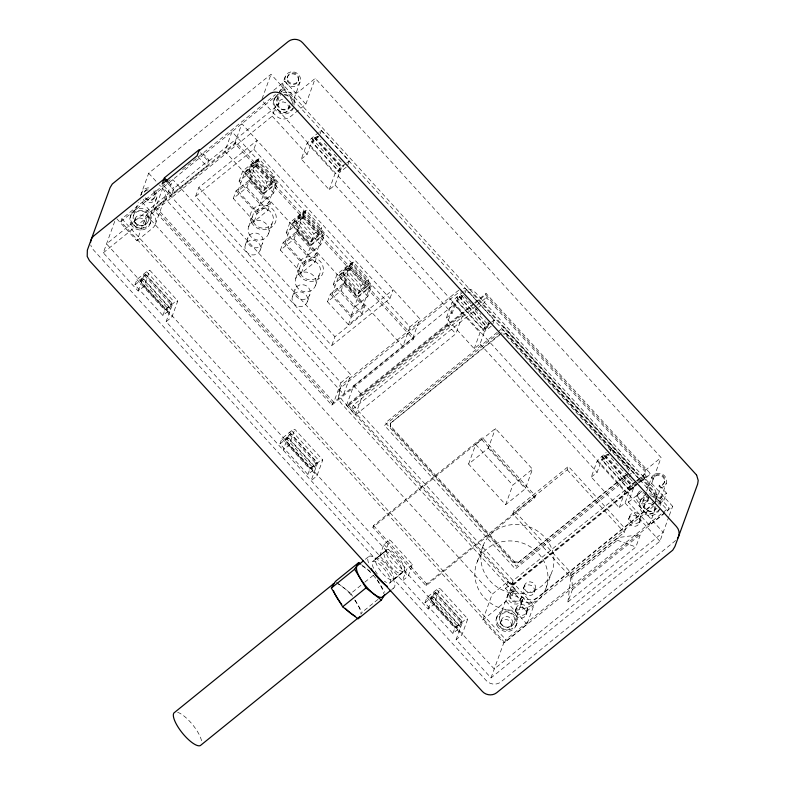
<?xml version="1.0" encoding="UTF-8"?>
<svg xmlns="http://www.w3.org/2000/svg" width="785" height="785" viewBox="0 0 785 785"><rect width="100%" height="100%" fill="white"/><g stroke="black" fill="none" stroke-linecap="round" stroke-linejoin="round"><path stroke-width="0.59" stroke-dasharray="3.92 2.94" d="M628.491 473.463L517.815 562.992L514.126 562.659L390.243 426.814L390.439 423.331L501.438 332.909L505.128 333.252L629.011 469.087L628.873 471.412M390.243 426.814L390.763 422.448M140.181 281.54L141.006 279.136L145.382 274.662L171.552 303.363L169.933 307.808L166.351 310.242L140.181 281.54L143.763 279.107L145.382 274.662M166.351 310.242L167.185 307.838L171.552 303.363M285.181 440.522L286.005 438.128L290.381 433.644L316.551 462.345L314.932 466.79L311.351 469.224L285.181 440.522L288.762 438.099L290.381 433.644M311.351 469.224L312.185 466.82L316.551 462.345M430.18 599.514L431.004 597.11L435.381 592.636L461.551 621.327L459.932 625.782L456.35 628.206L430.18 599.514L433.762 597.081L435.381 592.636M456.35 628.206L457.184 625.802L461.551 621.327M567.898 601.987L570.764 577.937L571.735 575.268L618.335 537.568L640.393 534.556L635.86 547.008L567.898 601.987L572.432 589.535L571.735 575.268M668.928 516.51L659.93 541.238L491.008 677.906L456.105 639.638L461.933 634.928L467.762 618.914L439.845 588.299L434.017 604.313L428.188 609.032L166.106 321.673L171.935 316.954L177.763 300.94L149.847 270.325L144.018 286.348L138.189 291.058L103.296 252.799L114.767 221.272M664.983 512.86L504.735 642.503L120.861 221.606L121.891 218.76L170.257 179.637M130.33 216.65L130.977 214.864M140.525 195.661L148.689 173.23L271.021 74.261L284.975 89.569A10.519 9.812 20 0 0 299.723 90.942L315.256 78.372L661.088 457.567L651.697 483.374L644.24 489.398M133.46 215.738L138.268 202.52M141.084 194.808L141.879 192.6M134.127 221.429L135.167 218.583M116.808 218.76L136.943 240.838L146.334 215.031L161.867 202.471A10.519 9.812 20 0 0 162.652 188.528L159.365 184.926M154.792 197.133L155.116 196.25M145.048 225.266L146.079 222.42M148.355 220.968L156.774 197.83M153.86 209.978L154.508 208.202L236.059 142.222L414.038 337.364L413.391 339.149L331.839 405.119L153.86 209.978L235.412 144.008L236.059 142.222M150.19 223.617L150.838 221.841M155.42 224.108L164.811 198.301M134.961 284.886L142.723 278.596L170.639 309.212L162.878 315.491L134.961 284.886L136.904 279.548L146.609 271.688L149.847 270.325M163.761 185.78L171.758 194.552L174.025 188.321L208.967 160.052L200.97 151.279M138.189 291.058L144.666 273.259L172.582 303.873L166.106 321.673M195.602 196.417L198.84 187.517L257.097 140.387L253.849 149.287L195.602 196.417L331.702 345.635L389.959 298.516L393.197 289.616L334.94 336.745L331.702 345.635M171.758 194.552L206.7 166.273L208.967 160.052M162.878 315.491L164.821 310.153L174.525 302.303L177.763 300.94M262.033 98.949L271.021 74.261M239.082 181.188L242.81 170.953L256.401 159.954L277.34 182.915L273.612 193.149L260.021 204.149L239.082 181.188L252.672 170.188L256.401 159.954M233.292 198.458L236.079 190.804L249.669 179.814L270.609 202.775L267.822 210.419L254.232 221.419L233.292 198.458L246.882 187.468L249.669 179.814M237.924 190.981L244.881 171.846L256.538 162.426L275.731 183.464L268.764 202.599L257.117 212.029L237.924 190.981L249.571 181.551L257.176 160.768L247.461 168.628L246.49 171.297L263.937 190.431L273.651 182.571L274.622 179.902L264.918 187.762L247.461 168.628M273.7 100.657L274.348 98.881M248.57 172.19L251.161 165.066L258.932 158.786L274.632 176.007L272.042 183.121L264.27 189.411L248.57 172.19L256.342 165.91L258.932 158.786M276.83 99.754L278.842 94.239M279.244 93.14L285.259 76.616M103.296 252.799L272.218 116.131L284.926 81.218L305.865 104.179L290.332 116.749A10.519 9.812 20 0 1 275.584 115.375L262.445 100.971M287.241 77.313L287.565 76.42M277.498 105.445L278.538 102.59M281.118 91.963L283.964 89.657L284.994 86.811L668.869 507.709L667.829 510.554L665.935 512.095M298.163 81.149L298.486 80.256M288.419 109.272L289.459 106.426M291.726 104.984L300.145 81.846M248.619 226.786L252.986 214.776M263.937 190.431L266.861 182.287L274.632 176.007M257.117 212.029L264.074 192.894L275.731 183.464M245.312 244.94L247.903 237.816M254.232 221.419L257.019 213.765L270.609 202.775M305.865 104.179L315.256 78.372M260.198 250.16L262.789 243.046M268.47 233.763L272.846 221.753M301.293 159.11L307.121 154.4L313.598 136.6L341.514 167.205L335.038 185.005L329.209 189.715L301.293 159.11L307.121 143.096L311.655 138.17L317.905 133.107M338.855 171.15L340.474 166.695L343.879 164.889L342.643 167.774L338.855 171.15L312.685 142.448L314.304 138.003L317.699 136.197L320.977 139.779M317.699 136.197L316.473 139.073L312.685 142.448M321.359 130.32L319.416 135.658L311.655 141.938L339.571 172.553L347.333 166.263L349.276 160.925L321.359 130.32L318.769 132.41M286.191 232.841L289.92 222.606L303.51 211.616L324.45 234.568L320.722 244.802L307.131 255.802L286.191 232.841L299.782 221.851L303.51 211.616M280.402 250.121L283.189 242.467L296.779 231.467L317.719 254.428L314.932 262.082L301.342 273.072L280.402 250.121L293.992 239.121L296.779 231.467M285.034 242.634L292 223.499L303.648 214.079L322.841 235.127L315.874 254.252L304.227 263.682L285.034 242.634L296.681 233.214L303.648 214.079M293.6 222.95L294.571 220.281L304.286 212.431L303.314 215.1L293.6 222.95L311.056 242.084L320.761 234.234L321.732 231.555L312.028 239.415L311.056 242.084M295.68 223.843L298.271 216.729L306.042 210.439L321.742 227.66L319.152 234.784L311.39 241.064L295.68 223.843L303.452 217.563L306.042 210.439M295.729 278.449L300.096 266.429M329.209 189.715L335.038 173.701L339.571 168.785L345.832 163.722M311.39 241.064L313.98 233.95L321.742 227.66M304.227 263.682L311.194 244.547L322.841 235.127M292.422 296.593L295.013 289.469M301.342 273.072L304.129 265.418L317.719 254.428M307.308 301.823L309.898 294.699M315.58 285.416L319.956 273.406M333.301 284.504L337.03 274.269L350.62 263.269L371.56 286.231L367.831 296.465L354.241 307.455L333.301 284.504L346.891 273.504L350.62 263.269M327.512 301.774L330.299 294.12L343.889 283.12L364.829 306.081L362.042 313.735L348.452 324.735L327.512 301.774L341.102 290.774L343.889 283.12M332.143 294.287L339.11 275.162L350.758 265.732L369.951 286.78L362.984 305.914L351.337 315.334L332.143 294.287L343.791 284.867L351.395 264.084L341.691 271.934L340.719 274.613L358.166 293.737L367.871 285.887L368.842 283.218L359.137 291.068L341.691 271.934M279.96 443.868L287.722 437.588L315.639 468.194L307.877 474.483L279.96 443.868L281.903 438.53L291.608 430.671L294.846 429.316L322.763 459.922L316.944 475.916L311.115 480.626L317.582 462.856L289.665 432.25L283.199 450.011L289.027 445.301L294.846 429.316M342.79 275.506L345.38 268.382L353.152 262.102L368.852 279.313L366.261 286.437L358.5 292.717L342.79 275.506L350.561 269.216L353.152 262.102M358.166 293.737L361.09 285.603L368.852 279.313M351.337 315.334L358.303 296.2L369.951 286.78M348.452 324.735L351.238 317.081L364.829 306.081M331.839 405.119L332.487 403.343L414.038 337.364M340.935 382.697L333.802 402.273L155.832 207.132L162.956 187.556L340.935 382.697L350.797 374.72L172.818 179.569L165.694 199.155L343.673 394.296L350.797 374.72M307.877 474.483L309.82 469.136L319.524 461.286L322.763 459.922M338.973 391.47L340.072 388.438M346.528 405.354L353.652 385.769L454.083 304.531L462.944 314.245L455.82 333.821L355.399 415.069L346.528 405.354L446.95 324.107L454.083 304.531M473.738 303.442L348.265 404.942L347.784 406.277L474.199 304.011M475.916 306.013L353.221 405.276L351.405 410.261L477.908 307.916M355.399 415.069L362.523 395.493L462.944 314.245M409.976 326.835L402.852 346.421L224.873 151.269L231.997 131.694L409.976 326.835L419.838 318.857L241.868 123.716L234.735 143.292L413.391 339.149M412.714 338.433L419.838 318.857M486.514 326.197L480.037 343.997L474.209 348.707L446.292 318.092L452.121 302.078L456.654 297.152L462.905 292.089M372.865 527.363L373.513 525.587L482.245 437.618L535.468 495.973L534.82 497.749L426.088 585.718L372.865 527.363L481.597 439.394L482.245 437.618M446.292 318.092L452.121 313.382L458.597 295.582L487.485 327.198L483.854 330.132L457.684 301.43L459.303 296.985L462.865 294.738M462.483 295.768L461.305 298.506L457.684 301.43M466.359 289.302L464.416 294.64L456.654 300.92L484.571 331.535L492.332 325.255L494.275 319.907L466.359 289.302L463.768 291.392M379.724 555.937L383.934 544.368L389.752 539.648L412.439 564.523L408.229 576.092L402.401 580.802L406.61 569.233L412.439 564.523M372.963 561.314L385.543 551.217L389.752 539.648M475.151 303.245L485.601 294.787L486.092 293.453L650.215 473.404L649.725 474.739L640.246 482.402M638.794 482.51L644.505 477.898L646.31 472.913L486.376 297.554L484.571 302.539L478.86 307.151M474.209 348.707L480.037 332.683L484.571 327.767L490.831 322.704M483.854 330.132L485.473 325.687L489.035 323.43L485.768 319.848M489.035 323.43L487.485 327.198M629.011 469.087L628.687 469.979L504.804 334.135L505.128 333.252M468.586 464.063L475.71 444.487L495.433 428.531L532.495 469.165L525.371 488.741L505.648 504.706L468.586 464.063L488.309 448.107L495.433 428.531M426.088 585.718L426.736 583.932L535.468 495.973M424.96 602.851L432.721 596.571L460.638 627.186L452.876 633.466L424.96 602.851L426.903 597.513L436.607 589.663L439.845 588.299M428.188 609.032L434.664 591.233L462.581 621.838L456.105 639.638M477.29 561.707L483.285 545.241M452.876 633.466L454.819 628.128L464.524 620.268L467.762 618.914M505.648 504.706L512.772 485.13L532.495 469.165M512.831 513.792L514.067 510.417L568.428 466.427L625.488 528.992L624.261 532.377L569.89 576.357L512.831 513.792L567.202 469.813L568.428 466.427M491.008 677.906L503.715 642.993L482.775 620.032L492.166 594.225L508.111 581.332L516.383 590.398L516.059 591.291A5.789 5.397 20 0 0 509.74 596.06A5.789 5.397 20 0 0 515.254 602.105A5.789 5.397 20 0 0 521.211 596.943L521.534 596.06L529.041 604.283L526.45 611.407L520.759 605.166A7.889 7.359 20 0 0 511.977 595.53L505.52 588.446L508.111 581.332M514.126 562.659L514.45 561.766L390.567 425.931M496.473 618.109L497.121 616.333M517.815 562.992L628.814 472.57M635.85 481.382L513.154 580.645L511.339 585.62L637.842 483.285M482.775 620.032L506.07 601.182L512.88 582.49L533.81 605.451L527.01 624.144L503.715 642.993M637.852 483.403L512.389 584.904L511.908 586.238L636.458 485.473M510.201 594.304L510.525 593.411M500.271 622.888L501.311 620.042M511.977 595.53L514.244 589.299L516.059 591.291M515.245 610.779L516.275 607.933M523.399 588.357L524.508 585.335M504.735 642.503L505.766 639.657L668.869 507.709M521.024 598.298L521.348 597.405M511.192 626.724L512.222 623.879M514.499 622.427L523.036 598.935L521.211 596.943M520.759 605.166L523.036 598.935A7.889 7.359 20 0 1 514.509 603.999A7.889 7.359 20 0 1 507.64 596.472A7.889 7.359 20 0 1 514.244 589.299M516.334 625.086L516.981 623.3M526.166 614.616L527.196 611.77M534.32 592.194L535.429 589.162M545.506 589.466A36.826 34.354 20 0 0 505.717 541.14A36.826 34.354 20 0 0 482.971 596.139A36.826 34.354 20 0 0 545.506 589.466L551.502 573.001A36.826 34.354 20 0 0 511.712 524.684A36.826 34.354 20 0 0 488.967 579.683A36.826 34.354 20 0 0 551.502 573.001M591.291 477.074L597.11 472.364L603.596 454.574L631.513 485.179L625.037 502.979L619.208 507.689L591.291 477.074L597.12 461.06L606.177 452.474M602.684 460.422L604.303 455.967L607.698 454.162L633.878 482.863L632.641 485.738L628.854 489.114L602.684 460.422L606.471 457.047L607.698 454.162M610.19 451.493L611.358 448.284L639.275 478.899L638.107 482.098M569.89 576.357L571.127 572.971L514.067 510.417M619.208 507.689L625.037 491.675L629.57 486.749L635.83 481.686M628.854 489.114L630.473 484.669L633.878 482.863M651.697 483.374L672.637 506.325L649.342 525.175L628.402 502.223L635.202 483.531L637.616 486.18M570.764 577.937L617.363 540.237L618.335 537.568M637.783 481.44L642.944 477.26L645.535 470.146L661.088 457.567M628.677 519.013L629.707 516.167M636.831 496.591L637.94 493.559M639.844 502.115L640.491 500.339M642.974 501.213L646.3 492.097M646.712 490.959L651.471 477.888A7.889 7.359 20 0 1 664.669 475.975A7.889 7.359 20 0 1 660.666 487.985L658.399 494.207L663.884 500.222L658.723 504.402M643.641 506.904L644.681 504.058M639.598 522.849L640.629 520.004M647.753 500.418L648.861 497.396A5.789 5.397 20 0 1 639.667 499.456A5.789 5.397 20 0 1 640.795 490.517M660.666 487.985L658.988 486.131L659.312 485.248A5.789 5.397 20 0 0 664.915 480.194A5.789 5.397 20 0 0 659.626 474.395A5.789 5.397 20 0 0 653.473 478.85L649.725 474.739M664.365 482.432L664.689 481.539M649.342 525.175L656.142 506.492M658.674 504.225L666.318 483.207M663.884 500.222L666.475 493.108L659.312 485.248M669.34 515.372L672.637 506.325M499.603 617.196L508.268 593.46M378.027 599.377L362.179 612.192L360.953 614.194A21.048 6.604 51 0 0 354.859 599.926M273.739 90.265L284.926 81.218M182.581 169.668L275.515 94.485M279.303 91.413L284.994 86.811M120.861 221.606L280.166 92.728M136.943 240.838L152.476 228.268A10.519 9.812 20 0 0 153.261 214.334L140.123 199.93M246.49 171.297L256.204 163.447L273.651 182.571M277.34 182.915L263.74 193.915L242.81 170.953M346.695 163.025L349.276 160.925M324.45 234.568L310.86 245.568L289.92 222.606M340.719 274.613L350.424 266.753L367.871 285.887M371.56 286.231L357.97 297.221L337.03 274.269M474.68 302.676L486.092 293.453M476.868 305.247L486.376 297.554M491.685 322.007L494.275 319.907M497.268 332.33L385.455 422.781L516.324 566.27L628.128 475.818M498.21 331.564L503.901 326.962L634.761 470.45L629.079 475.053M390.439 423.331L501.115 333.802M365.319 559.303L369.068 556.271M376.182 558.341L386.858 549.696M336.373 582.117L350.866 593.46L363.916 582.902M364.848 582.146L373.238 575.366M392.981 579.997A13.728 4.308 51 0 0 383.963 562.109A13.728 4.308 51 0 0 376.977 565.298A13.728 4.308 51 0 0 392.981 579.997L403.657 571.352A13.728 4.308 51 0 0 394.649 553.474A13.728 4.308 51 0 0 387.653 556.663A13.728 4.308 51 0 0 403.657 571.352M389.684 583.019L401.527 573.433A13.728 4.308 51 0 0 392.441 555.515A13.728 4.308 51 0 0 385.533 558.812A13.728 4.308 51 0 0 401.527 573.433M391.695 589.584L393.579 588.063M609.631 449.677L611.358 448.284M609.415 453.622L601.653 459.912L629.57 490.517L637.332 484.237M630.954 475.425L515.353 568.939L384.483 425.45L502.93 329.631L633.789 473.12L631.896 474.65M636.802 480.606L646.31 472.913M636.684 480.989L639.275 478.899M505.52 588.446L512.88 582.49M638.804 482.628L650.215 473.404M628.402 502.223L643.308 490.154M529.041 604.283L653.208 503.842M654.16 503.067L666.475 493.108M526.45 611.407L533.81 605.451M572.432 589.535L640.393 534.556M675.679 540.512L500.928 681.88A10.519 9.812 20 0 1 486.18 680.516L393.736 579.153L404.412 570.509L494.246 669.006L663.168 532.338L275.457 107.231L208.467 161.425L200.469 152.663M502.959 333.968L504.804 334.135M514.45 561.766L518.139 562.109M617.363 540.237L635.86 547.008M361.64 564.808L371.276 572.343M485.601 294.787L645.535 470.146M651.471 477.888L653.149 479.733A5.789 5.397 20 0 1 659.302 475.288A5.789 5.397 20 0 1 664.581 481.077A5.789 5.397 20 0 1 658.988 486.131M642.944 477.26L649.195 484.119A7.889 7.359 20 0 0 650.755 491.636A7.889 7.359 20 0 0 658.399 494.207M283.964 89.657L667.829 510.554M464.504 296.524L467.772 300.115M468.586 301.008L471.039 303.697M475.131 308.181L480.862 314.461M643.258 492.362L645.672 495.011M646.477 495.894L648.891 498.544M652.109 502.076L653.719 503.842M324.244 143.37L330.789 150.543M334.057 154.125L343.055 163.996M461.246 295.415L487.416 324.117M315.276 137.218L341.446 165.91M605.274 455.182L631.444 483.884M314.304 138.003L340.474 166.695M459.303 296.985L485.473 325.687M604.303 455.967L630.473 484.669M311.655 138.17L339.571 168.785M456.654 297.152L484.571 327.767M601.653 456.144L629.57 486.749M307.121 143.096L335.038 173.701M452.121 302.078L480.037 332.683M597.12 461.06L625.037 491.675M272.218 116.131L307.121 154.4M335.038 185.005L452.121 313.382M480.037 343.997L597.11 472.364M625.037 502.979L659.93 541.238M446.95 324.107L455.82 333.821M567.202 469.813L624.261 532.377M253.849 149.287L389.959 298.516M303.314 215.1L320.761 234.234M256.342 165.91L272.042 183.121M303.452 217.563L319.152 234.784M350.561 269.216L366.261 286.437M251.161 165.066L266.861 182.287M298.271 216.729L313.98 233.95M345.38 268.382L361.09 285.603M252.672 170.188L273.612 193.149M299.782 221.851L320.722 244.802M346.891 273.504L367.831 296.465M294.571 220.281L312.028 239.415M244.881 171.846L264.074 192.894M292 223.499L311.194 244.547M339.11 275.162L358.303 296.2M249.571 181.551L268.764 202.599M296.681 233.214L315.874 254.252M343.791 284.867L362.984 305.914M481.597 439.394L534.82 497.749M488.309 448.107L525.371 488.741M246.882 187.468L267.822 210.419M293.992 239.121L314.932 262.082M341.102 290.774L362.042 313.735M475.71 444.487L512.772 485.13M236.079 190.804L257.019 213.765M283.189 242.467L304.129 265.418M330.299 294.12L351.238 317.081M197.908 156.627L206.7 166.273M198.84 187.517L334.94 336.745M168.422 182.189L174.025 188.321M353.652 385.769L362.523 395.493M167.117 182.689L173.524 189.705L106.534 243.899L386.2 550.54L375.524 559.175L93.238 249.669A10.519 9.812 20 0 1 90.785 244.999M148.689 173.23L158.55 184.033M353.221 405.276L513.154 580.645M348.265 404.942L512.389 584.904M154.508 208.202L332.487 403.343M506.07 601.182L527.01 624.144M146.334 215.031L492.166 594.225M121.891 218.76L505.766 639.657M146.609 271.688L174.525 302.303M291.608 430.671L319.524 461.286M436.607 589.663L464.524 620.268M373.513 525.587L426.736 583.932M144.411 275.447L170.581 304.148M289.41 434.429L315.58 463.13M434.409 593.421L460.579 622.112M143.763 279.107L169.933 307.808M288.762 438.099L314.932 466.79M433.762 597.081L459.932 625.782M383.934 544.368L406.61 569.233M141.006 279.136L167.185 307.838M286.005 438.128L312.185 466.82M431.004 597.11L457.184 625.802M144.018 286.348L171.935 316.954M289.027 445.301L316.944 475.916M434.017 604.313L461.933 634.928M385.543 551.217L408.229 576.092M136.904 279.548L164.821 310.153M281.903 438.53L309.82 469.136M426.903 597.513L454.819 628.128M377.31 579.811L384.856 592.302M350.866 593.46L352.563 596.266M354.82 600.005L362.179 612.192M521.534 596.06A5.789 5.397 20 0 1 515.578 601.222A5.789 5.397 20 0 1 510.064 595.167A5.789 5.397 20 0 1 516.383 590.398M659.174 509.593A10.519 9.812 20 0 1 642.66 510.113A10.519 9.812 20 0 1 645.692 494.805M649.156 493.951A10.519 9.812 20 0 1 660.597 506.492M659.704 509.092A10.519 9.812 20 0 1 642.012 511.889A10.519 9.812 20 0 1 647.615 495.835M650.333 495.747A10.519 9.812 20 0 1 660.214 505.717M656.986 508.15A7.889 7.359 20 0 1 644.603 508.543A7.889 7.359 20 0 1 646.879 497.062M652.855 496.876A7.889 7.359 20 0 1 658.085 502.616M293.561 107.633A10.519 9.812 20 0 1 276.84 111.372A10.519 9.812 20 0 1 278.901 95.122M284.19 94.288A10.519 9.812 20 0 1 294.061 105.112M293.031 108.134A10.519 9.812 20 0 1 277.488 109.596A10.519 9.812 20 0 1 277.301 94.71M283.012 92.493A10.519 9.812 20 0 1 294.453 105.033M290.842 106.691A7.889 7.359 20 0 1 278.459 107.074A7.889 7.359 20 0 1 280.736 95.603M284.7 94.975A7.889 7.359 20 0 1 291.941 101.157M155.155 190.51A7.889 7.359 20 0 1 153.752 201.519A7.889 7.359 20 0 1 142.35 198.281M141.506 194.494A7.889 7.359 20 0 1 149.749 187.831M153.595 191.766A5.789 5.397 20 0 1 152.575 199.841A5.789 5.397 20 0 1 144.204 197.467M148.139 189.842A5.789 5.397 20 0 0 143.871 193.296L144.195 192.413A5.789 5.397 20 0 1 148.463 188.959M153.919 190.873A5.789 5.397 20 0 1 153.487 198.536A5.789 5.397 20 0 1 145.382 197.781M337.736 583.834A21.048 6.604 51 0 1 351.749 595.786M177.596 712.319A21.048 6.604 51 0 1 192.521 724.584A21.048 6.604 51 0 1 201.696 741.874M362.376 566.113A20.125 6.319 51 0 1 372.541 574.473M373.228 575.238A20.125 6.319 51 0 1 375.907 578.486M377.153 580.164A20.125 6.319 51 0 1 383.6 593.656M368.528 562.894A20.125 6.319 51 0 1 383.796 565.357A20.125 6.319 51 0 1 391.646 588.25M377.33 574.07A13.728 4.308 51 0 1 374.278 561.196A13.728 4.308 51 0 1 388.958 575.945A13.728 4.308 51 0 1 384.414 581.185M647.91 497.621A5.789 5.397 20 0 1 642.993 503.931A5.789 5.397 20 0 1 636.557 498.446A5.789 5.397 20 0 1 642.601 493.088M653.414 505.825A13.365 12.472 20 0 1 651.158 508.229L537.725 599.995A13.365 12.472 20 0 1 519.003 598.248L341.72 403.873A13.365 12.472 20 0 1 342.721 386.171L456.154 294.404A13.365 12.472 20 0 1 462.277 291.716M654.906 502.93A13.365 12.472 20 0 0 652.158 490.527L474.876 296.151A13.365 12.472 20 0 0 465.721 291.608M654.513 502.802A13.365 12.472 20 0 1 652.256 505.197L538.824 596.963A13.365 12.472 20 0 1 520.102 595.226L342.819 400.85A13.365 12.472 20 0 1 343.82 383.149L457.253 291.382A13.365 12.472 20 0 1 460.108 289.645M656.005 499.908A13.365 12.472 20 0 0 653.257 487.505L475.985 293.119A13.365 12.472 20 0 0 463.376 288.694M289.734 105.043A5.789 5.397 20 0 1 283.689 109.929A5.789 5.397 20 0 1 278.263 103.973A5.789 5.397 20 0 1 284.298 99.087M655.877 506.502A5.789 5.397 20 0 1 649.833 511.388A5.789 5.397 20 0 1 644.407 505.442A5.789 5.397 20 0 1 650.451 500.555M131.595 222.44A10.519 9.812 20 0 0 149.66 224.118A10.519 9.812 20 0 0 141.467 208.496A10.519 9.812 20 0 0 131.595 222.44M130.948 224.225A10.519 9.812 20 0 0 149.013 225.903A10.519 9.812 20 0 0 140.819 210.282A10.519 9.812 20 0 0 130.948 224.225M133.921 221.419A7.889 7.359 20 0 0 147.472 222.675A7.889 7.359 20 0 0 141.32 210.959A7.889 7.359 20 0 0 133.921 221.419M497.739 623.908A10.519 9.812 20 0 0 515.804 625.586A10.519 9.812 20 0 0 507.61 609.965A10.519 9.812 20 0 0 497.739 623.908M497.091 625.684A10.519 9.812 20 0 0 515.156 627.362A10.519 9.812 20 0 0 506.963 611.741A10.519 9.812 20 0 0 497.091 625.684M500.065 622.878A7.889 7.359 20 0 0 513.616 624.144A7.889 7.359 20 0 0 507.463 612.428A7.889 7.359 20 0 0 500.065 622.878M285.72 82.297A7.889 7.359 20 0 0 299.262 83.553A7.889 7.359 20 0 0 293.119 71.837A7.889 7.359 20 0 0 285.72 82.297M287.585 81.473A5.789 5.397 20 0 0 297.515 82.396A5.789 5.397 20 0 0 293.011 73.81A5.789 5.397 20 0 0 287.585 81.473M249.237 234.362A10.519 9.812 20 0 0 267.292 236.04A10.519 9.812 20 0 0 259.099 220.418A10.519 9.812 20 0 0 249.237 234.362M296.347 286.025A10.519 9.812 20 0 0 314.412 287.693A10.519 9.812 20 0 0 306.209 272.081A10.519 9.812 20 0 0 296.347 286.025M253.604 222.351A10.519 9.812 20 0 0 271.669 224.029A10.519 9.812 20 0 0 263.475 208.408A10.519 9.812 20 0 0 253.604 222.351M251.602 222.479A13.149 12.275 20 0 0 274.181 224.579A13.149 12.275 20 0 0 263.937 205.052A13.149 12.275 20 0 0 251.602 222.479M298.712 274.142A13.149 12.275 20 0 0 321.291 276.232A13.149 12.275 20 0 0 311.046 256.715A13.149 12.275 20 0 0 298.712 274.142M300.724 274.004A10.519 9.812 20 0 0 318.779 275.682A10.519 9.812 20 0 0 310.585 260.061A10.519 9.812 20 0 0 300.724 274.004M287.909 80.59A5.789 5.397 20 0 0 297.839 81.512A5.789 5.397 20 0 0 293.335 72.917A5.789 5.397 20 0 0 287.909 80.59M248.698 244.076A7.889 7.359 20 0 0 262.259 244.213A7.889 7.359 20 0 0 255.076 233.008A7.889 7.359 20 0 0 248.698 244.076M246.107 251.19A7.889 7.359 20 0 0 259.668 251.328A7.889 7.359 20 0 0 252.485 240.122A7.889 7.359 20 0 0 246.107 251.19M295.808 295.729A7.889 7.359 20 0 0 309.368 295.866A7.889 7.359 20 0 0 302.196 284.661A7.889 7.359 20 0 0 295.808 295.729M293.217 302.853A7.889 7.359 20 0 0 306.778 302.99A7.889 7.359 20 0 0 299.605 291.775A7.889 7.359 20 0 0 293.217 302.853M524.841 589.496A5.789 5.397 20 0 0 534.781 590.418A5.789 5.397 20 0 0 530.267 581.832A5.789 5.397 20 0 0 524.841 589.496M523.742 592.518A5.789 5.397 20 0 0 533.672 593.44A5.789 5.397 20 0 0 529.168 584.854A5.789 5.397 20 0 0 523.742 592.518M516.618 612.104A5.789 5.397 20 0 0 526.549 613.026A5.789 5.397 20 0 0 522.045 604.43A5.789 5.397 20 0 0 516.618 612.104M515.578 614.949A5.789 5.397 20 0 0 525.518 615.872A5.789 5.397 20 0 0 521.005 607.276A5.789 5.397 20 0 0 515.578 614.949M630.051 520.327A5.789 5.397 20 0 0 639.981 521.25A5.789 5.397 20 0 0 635.477 512.664A5.789 5.397 20 0 0 630.051 520.327M629.011 523.183A5.789 5.397 20 0 0 638.951 524.105A5.789 5.397 20 0 0 634.437 515.51A5.789 5.397 20 0 0 629.011 523.183M135.501 222.754A5.789 5.397 20 0 0 145.441 223.676A5.789 5.397 20 0 0 140.927 215.08A5.789 5.397 20 0 0 135.501 222.754M134.47 225.599A5.789 5.397 20 0 0 144.401 226.522A5.789 5.397 20 0 0 139.897 217.926A5.789 5.397 20 0 0 134.47 225.599M277.841 109.606A5.789 5.397 20 0 0 287.771 110.528A5.789 5.397 20 0 0 283.267 101.942A5.789 5.397 20 0 0 277.841 109.606M643.985 511.064A5.789 5.397 20 0 0 653.915 511.987A5.789 5.397 20 0 0 649.411 503.401A5.789 5.397 20 0 0 643.985 511.064M501.644 624.212A5.789 5.397 20 0 0 511.584 625.135A5.789 5.397 20 0 0 507.071 616.539A5.789 5.397 20 0 0 501.644 624.212M500.614 627.058A5.789 5.397 20 0 0 510.544 627.98A5.789 5.397 20 0 0 506.04 619.385A5.789 5.397 20 0 0 500.614 627.058"/><path stroke-width="1.18" d="M164.428 177.802L162.161 184.033L197.104 155.754L199.37 149.523L164.428 177.802L167.627 181.306M384.895 594.294L381.373 600.015L358.078 618.865L342.652 606.795L331.339 588.063L335.45 581.391L358.745 562.541L360.678 564.052M331.339 588.063L354.643 569.213L358.745 562.541M198.87 150.906L268.774 94.357A10.519 9.812 20 0 1 283.522 95.721L676.464 526.568A10.519 9.812 20 0 1 677.455 538.618M333.36 583.922L174.731 712.309A21.048 6.604 51 0 0 181.423 731.856A21.048 6.604 51 0 0 200.352 745.564L360.168 616.333M363.435 560.824L357.813 565.377A20.125 6.319 51 0 0 365.859 586.12A20.125 6.319 51 0 0 383.414 595.913M342.652 606.795L365.957 587.945L381.373 600.015M382.315 597.179L390.763 590.34M166.322 181.816L163.918 179.176L94.023 235.726A10.519 9.812 20 0 0 90.579 242.418M696.57 475.013L302.617 42.753C299.085 38.74 292.57 38.19 288.37 41.428L112.294 183.994L110.096 187.635L87.351 250.13L87.204 256.44L89.441 260.61L482.382 691.457C485.944 695.363 492.421 696.079 496.63 692.772L672.706 550.207L674.904 546.576L697.649 484.08L698.208 480.469L696.688 475.259M354.643 569.213L365.957 587.945M355.046 616.097A21.048 6.604 51 0 1 345.174 608.326M341.779 604.47A21.048 6.604 51 0 1 333.488 590.742M332.575 586.071A21.048 6.604 51 0 1 334.214 583.392M387.486 586.473A20.125 6.319 51 0 1 371.226 568.654"/></g></svg>
